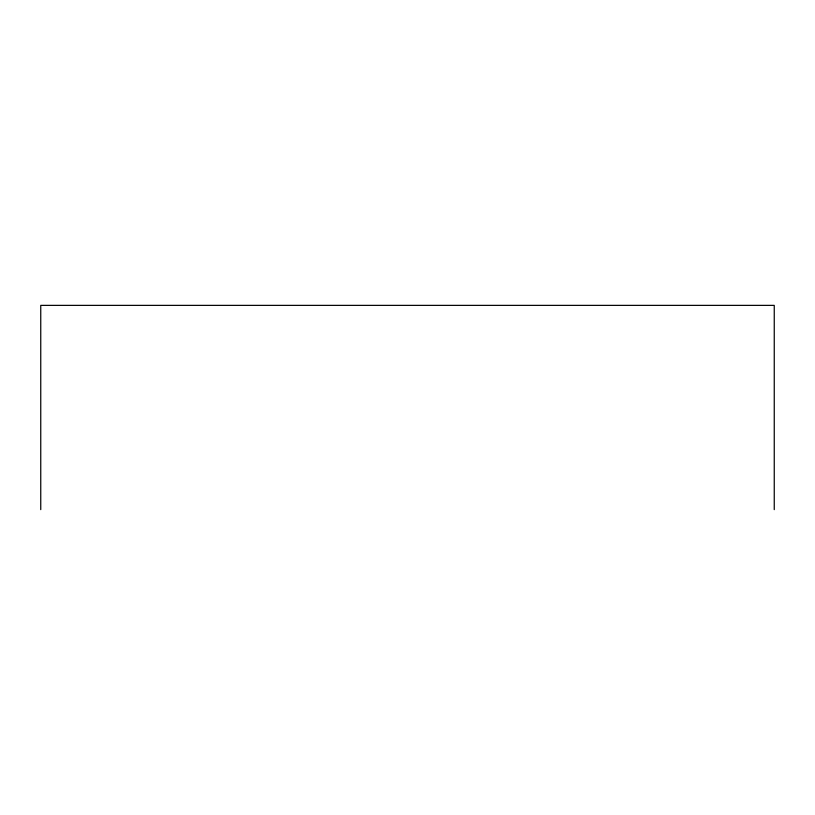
<?xml version="1.0" encoding="UTF-8"?>
<svg xmlns="http://www.w3.org/2000/svg" width="815" height="815" viewBox="0 0 815 815"><rect width="100%" height="100%" fill="white"/><g stroke="black" fill="none" stroke-linecap="round" stroke-linejoin="round"><path stroke-width="1.22" d="M774.25 509.63L774.25 305.37L40.75 305.37L40.75 509.63"/></g></svg>
